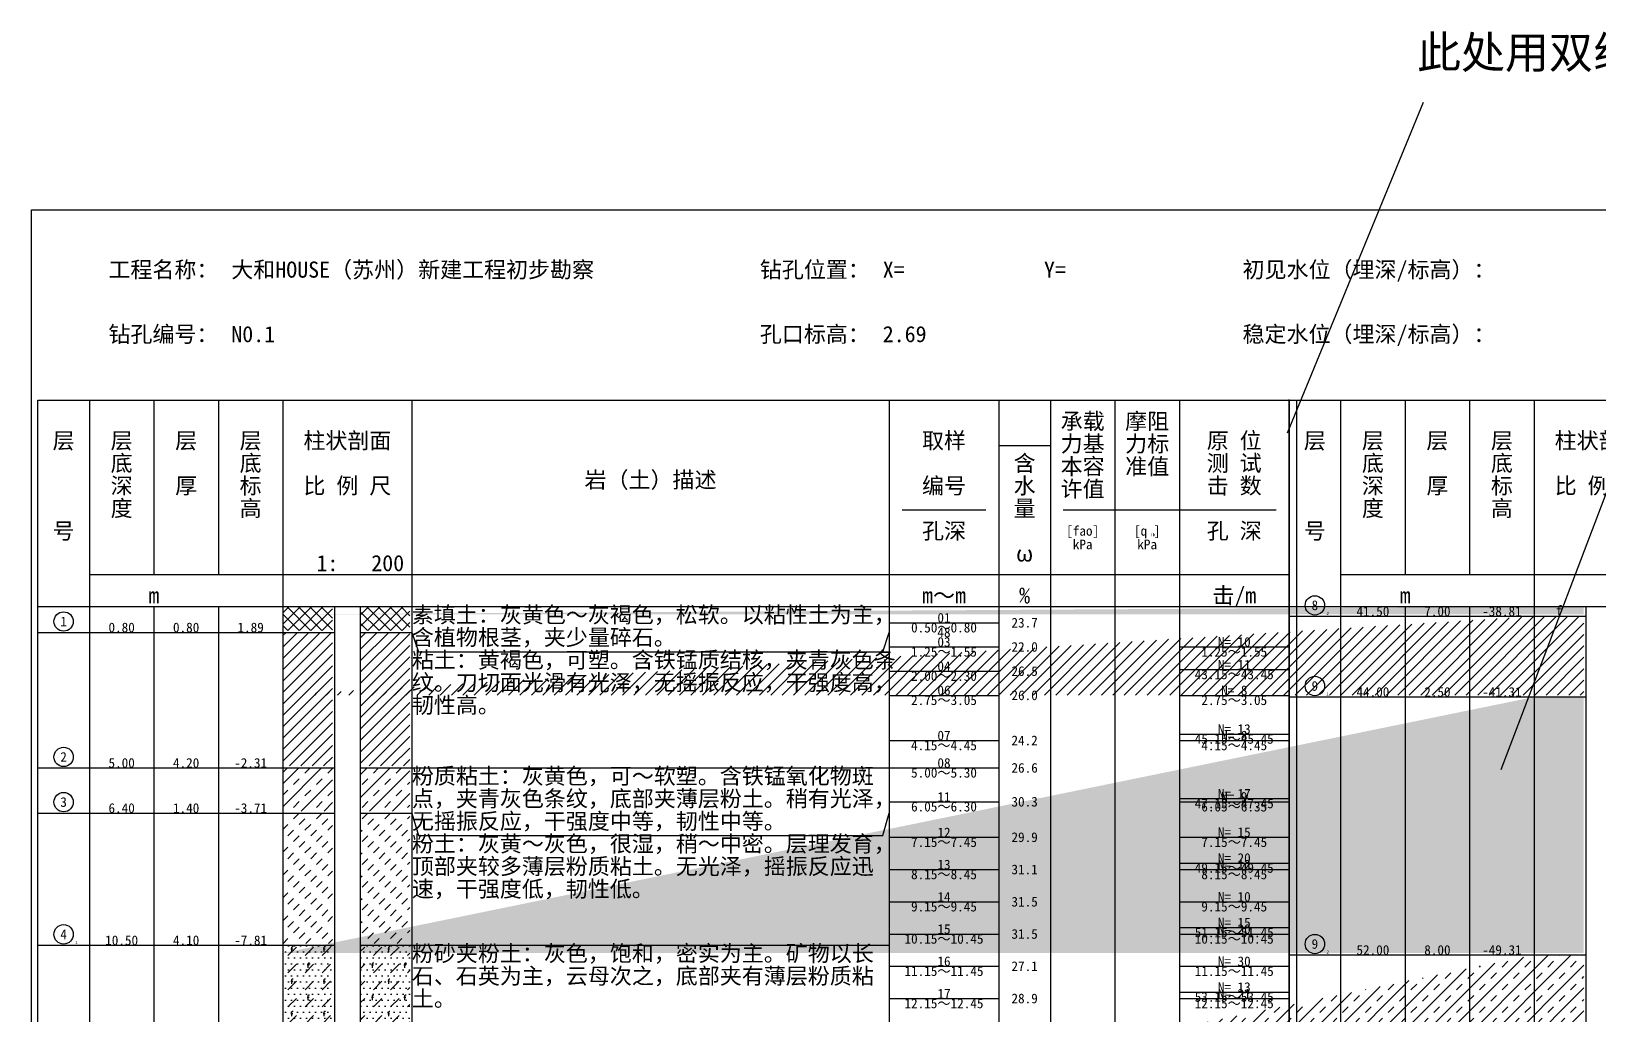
# Model space of a CAD drawing. Extents: x 0 to 390, y 0 to 308.
# Drawn here: x 0 to 243, y 155.2 to 307.7 of the extents above; entities that cross this region are included whole.
import ezdxf

# ---------------------------------------------------------------- set-up
doc = ezdxf.new("R2010")
doc.units = 0
doc.header["$MEASUREMENT"] = 0
doc.layers.get('0').update_dxf_attribs({"linetype": 'CONTINUOUS'})
doc.layers.add('1', color=7, linetype='CONTINUOUS')
pattern_1 = [(45, (0, 0), (-0.883883, 0.883883), []), (135, (0, 0), (-0.883883, -0.883883), [])]
pattern_2 = [(45, (0, 0), (-0.883883, 0.883883), [])]
pattern_3 = [(45, (0, 0), (-1.767767, 1.767767), []), (45, (1.7678, 0), (-1.767767, 1.767767), [1.25, -1.25])]
pattern_4 = [(45, (0, 0), (-0.883883, 0.883883), [1.25, -1.25])]
pattern_5 = [(0, (0, 0), (0.4688, 0.9375), [0, -0.9375]), (45, (0, 0), (0, 2.65165), [1.875, -1.875]), (90, (0.4, 0), (-2.5, 2.5), [0.7, -4.3]), (45, (0.4, 0.7), (0, 5), [0.14142, -3.394113]), (0, (0.5, 0.8), (2.5, 2.5), [0.1, -4.9]), (0, (0.25, 0.45), (2.5, 2.5), [0.3, -4.7])]

# ---------------------------------------------------------------- blocks, each defined once
blk = doc.blocks.new('1-')
at = {"color": 7}
blk.add_circle((0, 0), 1.5, dxfattribs=at)
at = {"color": 7, "line_spacing_factor": 0.84}
for s, insert, char_height, attachment_point in [('{\\f|b0|i0|c134|p54;1}', (0, 0), 1.5, 5), ('{\\f|b0|i0|c134|p54;}', (1.8, -1.5), 0.5, 7)]:
    blk.add_mtext(s, dxfattribs=dict(at, insert=insert, char_height=char_height, attachment_point=attachment_point))
blk = doc.blocks.new('2-')
at = {"color": 7}
blk.add_circle((0, 0), 1.5, dxfattribs=at)
at = {"color": 7, "line_spacing_factor": 0.84}
for s, insert, char_height, attachment_point in [('{\\f|b0|i0|c134|p54;2}', (0, 0), 1.5, 5), ('{\\f|b0|i0|c134|p54;}', (1.8, -1.5), 0.5, 7)]:
    blk.add_mtext(s, dxfattribs=dict(at, insert=insert, char_height=char_height, attachment_point=attachment_point))
blk = doc.blocks.new('3-')
at = {"color": 7}
blk.add_circle((0, 0), 1.5, dxfattribs=at)
at = {"color": 7, "line_spacing_factor": 0.84}
for s, insert, char_height, attachment_point in [('{\\f|b0|i0|c134|p54;3}', (0, 0), 1.5, 5), ('{\\f|b0|i0|c134|p54;}', (1.8, -1.5), 0.5, 7)]:
    blk.add_mtext(s, dxfattribs=dict(at, insert=insert, char_height=char_height, attachment_point=attachment_point))
blk = doc.blocks.new('4-1')
at = {"color": 7}
blk.add_circle((0, 0), 1.5, dxfattribs=at)
at = {"color": 7, "line_spacing_factor": 0.84}
for s, insert, char_height, attachment_point in [('{\\f|b0|i0|c134|p54;4}', (0, 0), 1.5, 5), ('{\\f|b0|i0|c134|p54;1}', (1.8, -1.5), 0.5, 7)]:
    blk.add_mtext(s, dxfattribs=dict(at, insert=insert, char_height=char_height, attachment_point=attachment_point))
blk = doc.blocks.new('8-2')
at = {"color": 7}
blk.add_circle((0, 0), 1.5, dxfattribs=at)
at = {"color": 7, "line_spacing_factor": 0.84}
for s, insert, char_height, attachment_point in [('{\\f|b0|i0|c134|p54;8}', (0, 0), 1.5, 5), ('{\\f|b0|i0|c134|p54;2}', (1.8, -1.5), 0.5, 7)]:
    blk.add_mtext(s, dxfattribs=dict(at, insert=insert, char_height=char_height, attachment_point=attachment_point))
blk = doc.blocks.new('9-1')
at = {"color": 7}
blk.add_circle((0, 0), 1.5, dxfattribs=at)
at = {"color": 7, "line_spacing_factor": 0.84}
for s, insert, char_height, attachment_point in [('{\\f|b0|i0|c134|p54;9}', (0, 0), 1.5, 5), ('{\\f|b0|i0|c134|p54;1}', (1.8, -1.5), 0.5, 7)]:
    blk.add_mtext(s, dxfattribs=dict(at, insert=insert, char_height=char_height, attachment_point=attachment_point))
blk = doc.blocks.new('9-2')
at = {"color": 7}
blk.add_circle((0, 0), 1.5, dxfattribs=at)
at = {"color": 7, "line_spacing_factor": 0.84}
for s, insert, char_height, attachment_point in [('{\\f|b0|i0|c134|p54;9}', (0, 0), 1.5, 5), ('{\\f|b0|i0|c134|p54;2}', (1.8, -1.5), 0.5, 7)]:
    blk.add_mtext(s, dxfattribs=dict(at, insert=insert, char_height=char_height, attachment_point=attachment_point))

msp = doc.modelspace()

# ---------------------------------------------------------------- hatches: boundary and pattern name
at = {"layer": '1'}
h = msp.add_hatch(dxfattribs=at)
h.set_pattern_fill('素填土', color=256, scale=10, style=0)
h.set_pattern_definition(pattern_1)
h.paths.add_polyline_path([(39, 218.5), (46.7, 218.5), (46.7, 214.8), (39, 214.8)])
h = msp.add_hatch(dxfattribs=at)
h.set_pattern_fill('含粘性土粉砂', color=256, scale=10, style=0)
h.set_pattern_definition(pattern_5)
h.paths.add_polyline_path([(233, 218.5), (240.7, 218.5), (240.7, 217.3), (39, 217.3)])
h = msp.add_hatch(dxfattribs=at)
h.set_pattern_fill('粘土', color=256, scale=10, style=0)
h.set_pattern_definition(pattern_2)
h.paths.add_polyline_path([(233, 217), (240.7, 217), (240.7, 204.8), (39, 204.8)])
h = msp.add_hatch(dxfattribs=at)
h.set_pattern_fill('素填土', color=256, scale=10, style=0)
h.set_pattern_definition(pattern_1)
h.paths.add_polyline_path([(51, 218.5), (58.7, 218.5), (58.7, 214.8), (51, 214.8)])
h = msp.add_hatch(dxfattribs=at)
h.set_pattern_fill('粘土', color=256, scale=10, style=0)
h.set_pattern_definition(pattern_2)
h.paths.add_polyline_path([(39, 214.5), (46.7, 214.5), (46.7, 193.8), (39, 193.8)])
h = msp.add_hatch(dxfattribs=at)
h.set_pattern_fill('粘土', color=256, scale=10, style=0)
h.set_pattern_definition(pattern_2)
h.paths.add_polyline_path([(51, 214.5), (58.7, 214.5), (58.7, 193.8), (51, 193.8)])
h = msp.add_hatch(dxfattribs=at)
h.set_pattern_fill('粉质粘土夹粉土', color=256, scale=10, style=0)
h.set_pattern_definition([(45, (0, 0), (-3.535534, 3.535534), []), (45, (1.768, 0), (-3.535534, 3.535534), [1.25, -0.625]), (45, (3.5355, 0), (-3.535534, 3.535534), []), (45, (0, 0), (0, 1.767767), [1.25, -1.25])])
h.paths.add_polyline_path([(233, 204.5), (240.7, 204.5), (240.7, 164.8), (39, 164.8)])
h = msp.add_hatch(dxfattribs=at)
h.set_pattern_fill('粉质粘土', color=256, scale=10, style=0)
h.set_pattern_definition(pattern_3)
h.paths.add_polyline_path([(39, 193.5), (46.7, 193.5), (46.7, 186.8), (39, 186.8)])
h = msp.add_hatch(dxfattribs=at)
h.set_pattern_fill('粉质粘土', color=256, scale=10, style=0)
h.set_pattern_definition(pattern_3)
h.paths.add_polyline_path([(51, 193.5), (58.7, 193.5), (58.7, 186.8), (51, 186.8)])
h = msp.add_hatch(dxfattribs=at)
h.set_pattern_fill('粉土', color=256, scale=10, style=0)
h.set_pattern_definition(pattern_4)
h.paths.add_polyline_path([(39, 186.5), (46.7, 186.5), (46.7, 166.3), (39, 166.3)])
h = msp.add_hatch(dxfattribs=at)
h.set_pattern_fill('粉土', color=256, scale=10, style=0)
h.set_pattern_definition(pattern_4)
h.paths.add_polyline_path([(51, 186.5), (58.7, 186.5), (58.7, 166.3), (51, 166.3)])
h = msp.add_hatch(dxfattribs=at)
h.set_pattern_fill('含粘性土粉砂', color=256, scale=10, style=0)
h.set_pattern_definition(pattern_5)
h.paths.add_polyline_path([(39, 166), (46.7, 166), (46.7, 140.8), (39, 140.8)])
h = msp.add_hatch(dxfattribs=at)
h.set_pattern_fill('含粘性土粉砂', color=256, scale=10, style=0)
h.set_pattern_definition(pattern_5)
h.paths.add_polyline_path([(51, 166), (58.7, 166), (58.7, 140.8), (51, 140.8)])
h = msp.add_hatch(dxfattribs=at)
h.set_pattern_fill('粉质粘土', color=256, scale=10, style=0)
h.set_pattern_definition(pattern_3)
h.paths.add_polyline_path([(233, 164.5), (240.7, 164.5), (240.7, 124.8), (39, 124.8)])

# ---------------------------------------------------------------- linework, layer by layer
at = {"linetype": 'Continuous'}
for p, q in [((194.77, 245.43), (215.85, 296.7)), ((227.89, 193.27), (266.45, 294.69))]:
    msp.add_line(p, q, dxfattribs=at)
for p, q in [((9, 250.5), (9, 12.5)), ((19, 250.5), (19, 223.5)), ((29, 250.5), (29, 223.5)), ((39, 250.5), (39, 12.5)), ((59, 250.5), (59, 12.5)), ((133, 250.5), (133, 12.5)), ((150, 250.5), (150, 12.5)), ((158, 250.5), (158, 12.5)), ((168, 250.5), (168, 12.5)), ((178, 250.5), (178, 12.5)), ((203, 250.5), (203, 12.5)), ((213, 250.5), (213, 223.5)), ((223, 250.5), (223, 223.5)), ((233, 250.5), (233, 12.5)), ((150, 243.5), (158, 243.5)), ((135, 233.5), (148, 233.5)), ((160, 233.5), (193, 233.5)), ((9, 223.5), (195, 223.5)), ((203, 223.5), (389, 223.5)), ((1, 218.5), (195, 218.5)), ((19, 218.5), (19, 12.5)), ((29, 218.5), (29, 12.5)), ((47, 218.5), (47, 12.5)), ((51, 218.5), (51, 12.5)), ((195, 218.5), (389, 218.5)), ((213, 218.5), (213, 12.5)), ((223, 218.5), (223, 12.5)), ((241, 218.5), (241, 12.5)), ((178, 208.75), (195, 208.75)), ((178, 198.75), (195, 198.75)), ((178, 188.75), (195, 188.75)), ((178, 178.75), (195, 178.75)), ((178, 168.75), (195, 168.75)), ((178, 158.75), (195, 158.75))]:
    msp.add_line(p, q)
at = {"color": 1, "linetype": 'Continuous'}
for p, q in [((194.99, 250.6), (194.99, 12.71)), ((196.15, 250.41), (196.15, 12.4))]:
    msp.add_line(p, q, dxfattribs=at)
for points in [[(0, 280), (390, 280), (390, 2), (0, 2)], [(1, 250.5), (195, 250.5), (195, 12.5), (1, 12.5)], [(195, 250.5), (389, 250.5), (389, 12.5), (195, 12.5)]]:
    msp.add_lwpolyline(points, close=True)
at = {"layer": '1'}
for p, q in [((195, 217), (241, 217)), ((1, 214.5), (47, 214.5)), ((51, 214.5), (59, 214.5)), ((133, 216), (150, 216)), ((133, 212.25), (150, 212.25)), ((178, 212.25), (195, 212.25)), ((133, 208.5), (150, 208.5)), ((133, 204.75), (150, 204.75)), ((178, 204.75), (195, 204.75)), ((195, 204.5), (241, 204.5)), ((133, 197.75), (150, 197.75)), ((178, 197.75), (195, 197.75)), ((1, 193.5), (47, 193.5)), ((51, 193.5), (59, 193.5)), ((59, 193.5), (133, 193.5)), ((133, 193.5), (150, 193.5)), ((133, 188.25), (150, 188.25)), ((178, 188.25), (195, 188.25)), ((1, 186.5), (47, 186.5)), ((51, 186.5), (59, 186.5)), ((133, 182.75), (150, 182.75)), ((178, 182.75), (195, 182.75)), ((133, 177.75), (150, 177.75)), ((178, 177.75), (195, 177.75)), ((133, 172.75), (150, 172.75)), ((178, 172.75), (195, 172.75)), ((133, 167.75), (150, 167.75)), ((178, 167.75), (195, 167.75)), ((1, 166), (47, 166)), ((51, 166), (59, 166)), ((59, 166), (133, 166)), ((195, 164.5), (241, 164.5)), ((133, 162.75), (150, 162.75)), ((178, 162.75), (195, 162.75)), ((133, 157.75), (150, 157.75)), ((178, 157.75), (195, 157.75))]:
    msp.add_line(p, q, dxfattribs=at)
for points in [[(59, 214.5), (60, 211.5), (132, 211.5), (133, 214.5)], [(59, 186.5), (60, 183), (132, 183), (133, 186.5)]]:
    msp.add_lwpolyline(points, dxfattribs=at)

# ---------------------------------------------------------------- block references
for name, p in [('8-2', (199, 218.7)), ('1-', (5, 216.2)), ('9-1', (199, 206.2)), ('2-', (5, 195.2)), ('3-', (5, 188.2)), ('4-1', (5, 167.7)), ('9-2', (199, 166.2))]:
    msp.add_blockref(name, p, dxfattribs=at)

# ---------------------------------------------------------------- texts
at = {"line_spacing_factor": 0.84}
for s, insert, char_height, attachment_point in [('{\\f楷体_GB2312|b0|i0|c134|p54;工程名称：}', (29, 272), 2.5, 3), ('{\\f楷体_GB2312|b0|i0|c134|p54;大和HOUSE（苏州）新建工程初步勘察}', (31, 272), 2.5, 1), ('{\\f楷体_GB2312|b0|i0|c134|p54;钻孔位置：}', (130, 272), 2.5, 3), ('{\\f楷体_GB2312|b0|i0|c134|p54;初见水位（埋深/标高）：}', (227, 272), 2.5, 3), ('{\\f楷体_GB2312|b0|i0|c134|p54;X=}', (132, 272), 2.5, 1), ('{\\f楷体_GB2312|b0|i0|c134|p54;Y=}', (157, 272), 2.5, 1), ('{\\f楷体_GB2312|b0|i0|c134|p54;}', (229, 272), 2.5, 1), ('{\\f楷体_GB2312|b0|i0|c134|p54;钻孔编号：}', (29, 262), 2.5, 3), ('{\\f楷体_GB2312|b0|i0|c134|p54;N0.1}', (31, 262), 2.5, 1), ('{\\f楷体_GB2312|b0|i0|c134|p54;孔口标高：}', (130, 262), 2.5, 3), ('{\\f楷体_GB2312|b0|i0|c134|p54;2.69}', (132, 262), 2.5, 1), ('{\\f楷体_GB2312|b0|i0|c134|p54;稳定水位（埋深/标高）：}', (227, 262), 2.5, 3), ('{\\f楷体_GB2312|b0|i0|c134|p54;}', (229, 262), 2.5, 1), ('{\\f楷体_GB2312|b0|i0|c134|p54;承载\\P力基\\P本容\\P许值}', (163, 248.5), 2.5, 2), ('{\\f楷体_GB2312|b0|i0|c134|p54;摩阻\\P力标\\P准值}', (173, 248.5), 2.5, 2), ('{\\f楷体_GB2312|b0|i0|c134|p54;层\\P\\P\\P\\P号}', (5, 245.5), 2.5, 2), ('{\\f楷体_GB2312|b0|i0|c134|p54;层\\P底\\P深\\P度}', (14, 245.5), 2.5, 2), ('{\\f楷体_GB2312|b0|i0|c134|p54;层\\P\\P厚}', (24, 245.5), 2.5, 2), ('{\\f楷体_GB2312|b0|i0|c134|p54;层\\P底\\P标\\P高}', (34, 245.5), 2.5, 2), ('{\\f楷体_GB2312|b0|i0|c134|p54;柱状剖面\\P\\P比 例 尺}', (49, 245.5), 2.5, 2), ('{\\f楷体_GB2312|b0|i0|c134|p54;取样\\P\\P编号}', (141.5, 245.5), 2.5, 2), ('{\\f楷体_GB2312|b0|i0|c134|p54;原 位\\P测 试\\P击 数}', (186.5, 245.5), 2.5, 2), ('{\\f楷体_GB2312|b0|i0|c134|p54;层\\P\\P\\P\\P号}', (199, 245.5), 2.5, 2), ('{\\f楷体_GB2312|b0|i0|c134|p54;层\\P底\\P深\\P度}', (208, 245.5), 2.5, 2), ('{\\f楷体_GB2312|b0|i0|c134|p54;层\\P\\P厚}', (218, 245.5), 2.5, 2), ('{\\f楷体_GB2312|b0|i0|c134|p54;层\\P底\\P标\\P高}', (228, 245.5), 2.5, 2), ('{\\f楷体_GB2312|b0|i0|c134|p54;柱状剖面\\P\\P比 例 尺}', (243, 245.5), 2.5, 2), ('{\\f楷体_GB2312|b0|i0|c134|p54;含\\P水\\P量\\P\\Pω}', (154, 242), 2.5, 2), ('{\\f楷体_GB2312|b0|i0|c134|p54;岩（土）描述}', (96, 238), 2.5, 5), ('{\\f楷体_GB2312|b0|i0|c134|p54;孔深}', (141.5, 231.5), 2.5, 2), ('{\\f楷体_GB2312|b0|i0|c134|p54;[fao]\\PkPa}', (163, 231), 1.5, 2), ('{\\f楷体_GB2312|b0|i0|c134|p54;[q ]\\PkPa}', (173, 231), 1.5, 2), ('{\\f楷体_GB2312|b0|i0|c134|p54;孔 深}', (186.5, 231.5), 2.5, 2), ('{\\f楷体_GB2312|b0|i0|c134|p54;ik}', (174.25, 229.9), 0.5, 3), ('{\\f楷体_GB2312|b0|i0|c134|p54;1:   200}', (51, 226.5), 2.5, 2), ('{\\f宋体|b0|i0|c134|p54;%}', (154, 221.5), 2.5, 2), ('{\\f楷体_GB2312|b0|i0|c134|p54;击/m}', (186.5, 221.5), 2.5, 2), ('{\\f宋体|b0|i0|c134|p54;m}', (19, 221.5), 2.5, 2), ('{\\f宋体|b0|i0|c134|p54;m～m}', (141.5, 221.5), 2.5, 2), ('{\\f宋体|b0|i0|c134|p54;m}', (213, 221.5), 2.5, 2), ('{\\f楷体_GB2312|b0|i0|c134|p54;N= 11}', (186.5, 208.75), 1.5, 8), ('{\\f楷体_GB2312|b0|i0|c134|p54;43.15～43.45}', (186.5, 208.75), 1.5, 2), ('{\\f楷体_GB2312|b0|i0|c134|p54;N= 13}', (186.5, 198.75), 1.5, 8), ('{\\f楷体_GB2312|b0|i0|c134|p54;45.15～45.45}', (186.5, 198.75), 1.5, 2), ('{\\f楷体_GB2312|b0|i0|c134|p54;N= 17}', (186.5, 188.75), 1.5, 8), ('{\\f楷体_GB2312|b0|i0|c134|p54;47.15～47.45}', (186.5, 188.75), 1.5, 2), ('{\\f楷体_GB2312|b0|i0|c134|p54;N= 20}', (186.5, 178.75), 1.5, 8), ('{\\f楷体_GB2312|b0|i0|c134|p54;49.15～49.45}', (186.5, 178.75), 1.5, 2), ('{\\f楷体_GB2312|b0|i0|c134|p54;N= 15}', (186.5, 168.75), 1.5, 8), ('{\\f楷体_GB2312|b0|i0|c134|p54;51.15～51.45}', (186.5, 168.75), 1.5, 2), ('{\\f楷体_GB2312|b0|i0|c134|p54;53.15～53.45}', (186.5, 158.75), 1.5, 2), ('{\\f楷体_GB2312|b0|i0|c134|p54;N= 13}', (186.5, 158.75), 1.5, 8)]:
    msp.add_mtext(s, dxfattribs=dict(at, insert=insert, char_height=char_height, attachment_point=attachment_point))
at = {"layer": '1', "color": 1, "insert": (214.84, 306.94), "char_height": 5, "width": 65.1852, "attachment_point": 1, "line_spacing_factor": 0.84}
msp.add_mtext('{\\fKaiTi_GB2312|b0|i0|c134|p54;此处用双线分隔}', dxfattribs=at)
at = {"layer": '1', "char_height": 2.5, "width": 75.5, "attachment_point": 1, "line_spacing_factor": 0.84}
for s, insert in [('{\\f楷体_GB2312|b0|i0|c134|p54;素填土：灰黄色～灰褐色，松软。以粘性土为主，含植物根茎，夹少量碎石。}', (59, 218.5)), ('{\\f楷体_GB2312|b0|i0|c134|p54;粘土：黄褐色，可塑。含铁锰质结核，夹青灰色条纹。刀切面光滑有光泽，无摇振反应，干强度高，韧性高。}', (59, 211.5)), ('{\\f楷体_GB2312|b0|i0|c134|p54;粉质粘土：灰黄色，可～软塑。含铁锰氧化物斑点，夹青灰色条纹，底部夹薄层粉土。稍有光泽，无摇振反应，干强度中等，韧性中等。}', (59, 193.5)), ('{\\f楷体_GB2312|b0|i0|c134|p54;粉土：灰黄～灰色，很湿，稍～中密。层理发育，顶部夹较多薄层粉质粘土。无光泽，摇振反应迅速，干强度低，韧性低。}', (59, 183)), ('{\\f楷体_GB2312|b0|i0|c134|p54;粉砂夹粉土：灰色，饱和，密实为主。矿物以长石、石英为主，云母次之，底部夹有薄层粉质粘土。}', (59, 166))]:
    msp.add_mtext(s, dxfattribs=dict(at, insert=insert))
at = {"layer": '1', "char_height": 1.5, "line_spacing_factor": 0.84}
for s, insert, attachment_point in [('{\\f|b0|i0|c134|p54;f}', (236.85, 217.9), 5), ('{\\f楷体_GB2312|b0|i0|c134|p54;01}', (141.5, 216), 8), ('{\\f楷体_GB2312|b0|i0|c134|p54;23.7}', (154, 216), 5), ('{\\f楷体_GB2312|b0|i0|c134|p54;41.50}', (208, 217), 8), ('{\\f楷体_GB2312|b0|i0|c134|p54;7.00}', (218, 217), 8), ('{\\f楷体_GB2312|b0|i0|c134|p54;-38.81}', (228, 217), 8), ('{\\f楷体_GB2312|b0|i0|c134|p54;0.80}', (14, 214.5), 8), ('{\\f楷体_GB2312|b0|i0|c134|p54;0.80}', (24, 214.5), 8), ('{\\f楷体_GB2312|b0|i0|c134|p54;1.89}', (34, 214.5), 8), ('{\\f楷体_GB2312|b0|i0|c134|p54;0.50～0.80}', (141.5, 216), 2), ('{\\f楷体_GB2312|b0|i0|c134|p54;48}', (141.5, 213.75), 8), ('{\\f楷体_GB2312|b0|i0|c134|p54;1.25～1.55}', (141.5, 212.25), 2), ('{\\f楷体_GB2312|b0|i0|c134|p54;03}', (141.5, 212.25), 8), ('{\\f楷体_GB2312|b0|i0|c134|p54;22.0}', (154, 212.25), 5), ('{\\f楷体_GB2312|b0|i0|c134|p54;1.25～1.55}', (186.5, 212.25), 2), ('{\\f楷体_GB2312|b0|i0|c134|p54;N= 10}', (186.5, 212.25), 8), ('{\\f楷体_GB2312|b0|i0|c134|p54;04}', (141.5, 208.5), 8), ('{\\f楷体_GB2312|b0|i0|c134|p54;26.5}', (154, 208.5), 5), ('{\\f楷体_GB2312|b0|i0|c134|p54;2.00～2.30}', (141.5, 208.5), 2), ('{\\f楷体_GB2312|b0|i0|c134|p54;2.75～3.05}', (141.5, 204.75), 2), ('{\\f楷体_GB2312|b0|i0|c134|p54;06}', (141.5, 204.75), 8), ('{\\f楷体_GB2312|b0|i0|c134|p54;26.0}', (154, 204.75), 5), ('{\\f楷体_GB2312|b0|i0|c134|p54;2.75～3.05}', (186.5, 204.75), 2), ('{\\f楷体_GB2312|b0|i0|c134|p54;N= 8}', (186.5, 204.75), 8), ('{\\f楷体_GB2312|b0|i0|c134|p54;44.00}', (208, 204.5), 8), ('{\\f楷体_GB2312|b0|i0|c134|p54;2.50}', (218, 204.5), 8), ('{\\f楷体_GB2312|b0|i0|c134|p54;-41.31}', (228, 204.5), 8), ('{\\f楷体_GB2312|b0|i0|c134|p54;N= 8}', (186.5, 197.75), 8), ('{\\f楷体_GB2312|b0|i0|c134|p54;4.15～4.45}', (141.5, 197.75), 2), ('{\\f楷体_GB2312|b0|i0|c134|p54;07}', (141.5, 197.75), 8), ('{\\f楷体_GB2312|b0|i0|c134|p54;24.2}', (154, 197.75), 5), ('{\\f楷体_GB2312|b0|i0|c134|p54;4.15～4.45}', (186.5, 197.75), 2), ('{\\f楷体_GB2312|b0|i0|c134|p54;5.00}', (14, 193.5), 8), ('{\\f楷体_GB2312|b0|i0|c134|p54;4.20}', (24, 193.5), 8), ('{\\f楷体_GB2312|b0|i0|c134|p54;-2.31}', (34, 193.5), 8), ('{\\f楷体_GB2312|b0|i0|c134|p54;08}', (141.5, 193.5), 8), ('{\\f楷体_GB2312|b0|i0|c134|p54;5.00～5.30}', (141.5, 193.5), 2), ('{\\f楷体_GB2312|b0|i0|c134|p54;26.6}', (154, 193.5), 5), ('{\\f楷体_GB2312|b0|i0|c134|p54;11}', (141.5, 188.25), 8), ('{\\f楷体_GB2312|b0|i0|c134|p54;N= 9}', (186.5, 188.25), 8), ('{\\f楷体_GB2312|b0|i0|c134|p54;6.40}', (14, 186.5), 8), ('{\\f楷体_GB2312|b0|i0|c134|p54;1.40}', (24, 186.5), 8), ('{\\f楷体_GB2312|b0|i0|c134|p54;-3.71}', (34, 186.5), 8), ('{\\f楷体_GB2312|b0|i0|c134|p54;6.05～6.30}', (141.5, 188.25), 2), ('{\\f楷体_GB2312|b0|i0|c134|p54;30.3}', (154, 188.25), 5), ('{\\f楷体_GB2312|b0|i0|c134|p54;6.05～6.35}', (186.5, 188.25), 2), ('{\\f楷体_GB2312|b0|i0|c134|p54;7.15～7.45}', (141.5, 182.75), 2), ('{\\f楷体_GB2312|b0|i0|c134|p54;12}', (141.5, 182.75), 8), ('{\\f楷体_GB2312|b0|i0|c134|p54;29.9}', (154, 182.75), 5), ('{\\f楷体_GB2312|b0|i0|c134|p54;7.15～7.45}', (186.5, 182.75), 2), ('{\\f楷体_GB2312|b0|i0|c134|p54;N= 15}', (186.5, 182.75), 8), ('{\\f楷体_GB2312|b0|i0|c134|p54;8.15～8.45}', (141.5, 177.75), 2), ('{\\f楷体_GB2312|b0|i0|c134|p54;13}', (141.5, 177.75), 8), ('{\\f楷体_GB2312|b0|i0|c134|p54;31.1}', (154, 177.75), 5), ('{\\f楷体_GB2312|b0|i0|c134|p54;8.15～8.45}', (186.5, 177.75), 2), ('{\\f楷体_GB2312|b0|i0|c134|p54;N= 12}', (186.5, 177.75), 8), ('{\\f楷体_GB2312|b0|i0|c134|p54;9.15～9.45}', (141.5, 172.75), 2), ('{\\f楷体_GB2312|b0|i0|c134|p54;14}', (141.5, 172.75), 8), ('{\\f楷体_GB2312|b0|i0|c134|p54;31.5}', (154, 172.75), 5), ('{\\f楷体_GB2312|b0|i0|c134|p54;9.15～9.45}', (186.5, 172.75), 2), ('{\\f楷体_GB2312|b0|i0|c134|p54;N= 10}', (186.5, 172.75), 8), ('{\\f楷体_GB2312|b0|i0|c134|p54;10.15～10.45}', (141.5, 167.75), 2), ('{\\f楷体_GB2312|b0|i0|c134|p54;15}', (141.5, 167.75), 8), ('{\\f楷体_GB2312|b0|i0|c134|p54;31.5}', (154, 167.75), 5), ('{\\f楷体_GB2312|b0|i0|c134|p54;10.15～10.45}', (186.5, 167.75), 2), ('{\\f楷体_GB2312|b0|i0|c134|p54;N= 20}', (186.5, 167.75), 8), ('{\\f楷体_GB2312|b0|i0|c134|p54;10.50}', (14, 166), 8), ('{\\f楷体_GB2312|b0|i0|c134|p54;4.10}', (24, 166), 8), ('{\\f楷体_GB2312|b0|i0|c134|p54;-7.81}', (34, 166), 8), ('{\\f楷体_GB2312|b0|i0|c134|p54;52.00}', (208, 164.5), 8), ('{\\f楷体_GB2312|b0|i0|c134|p54;8.00}', (218, 164.5), 8), ('{\\f楷体_GB2312|b0|i0|c134|p54;-49.31}', (228, 164.5), 8), ('{\\f楷体_GB2312|b0|i0|c134|p54;16}', (141.5, 162.75), 8), ('{\\f楷体_GB2312|b0|i0|c134|p54;27.1}', (154, 162.75), 5), ('{\\f楷体_GB2312|b0|i0|c134|p54;N= 30}', (186.5, 162.75), 8), ('{\\f楷体_GB2312|b0|i0|c134|p54;11.15～11.45}', (141.5, 162.75), 2), ('{\\f楷体_GB2312|b0|i0|c134|p54;11.15～11.45}', (186.5, 162.75), 2), ('{\\f楷体_GB2312|b0|i0|c134|p54;17}', (141.5, 157.75), 8), ('{\\f楷体_GB2312|b0|i0|c134|p54;28.9}', (154, 157.75), 5), ('{\\f楷体_GB2312|b0|i0|c134|p54;N= 21}', (186.5, 157.75), 8), ('{\\f楷体_GB2312|b0|i0|c134|p54;12.15～12.45}', (141.5, 157.75), 2), ('{\\f楷体_GB2312|b0|i0|c134|p54;12.15～12.45}', (186.5, 157.75), 2)]:
    msp.add_mtext(s, dxfattribs=dict(at, insert=insert, attachment_point=attachment_point))

doc.saveas('drawing.dxf')
